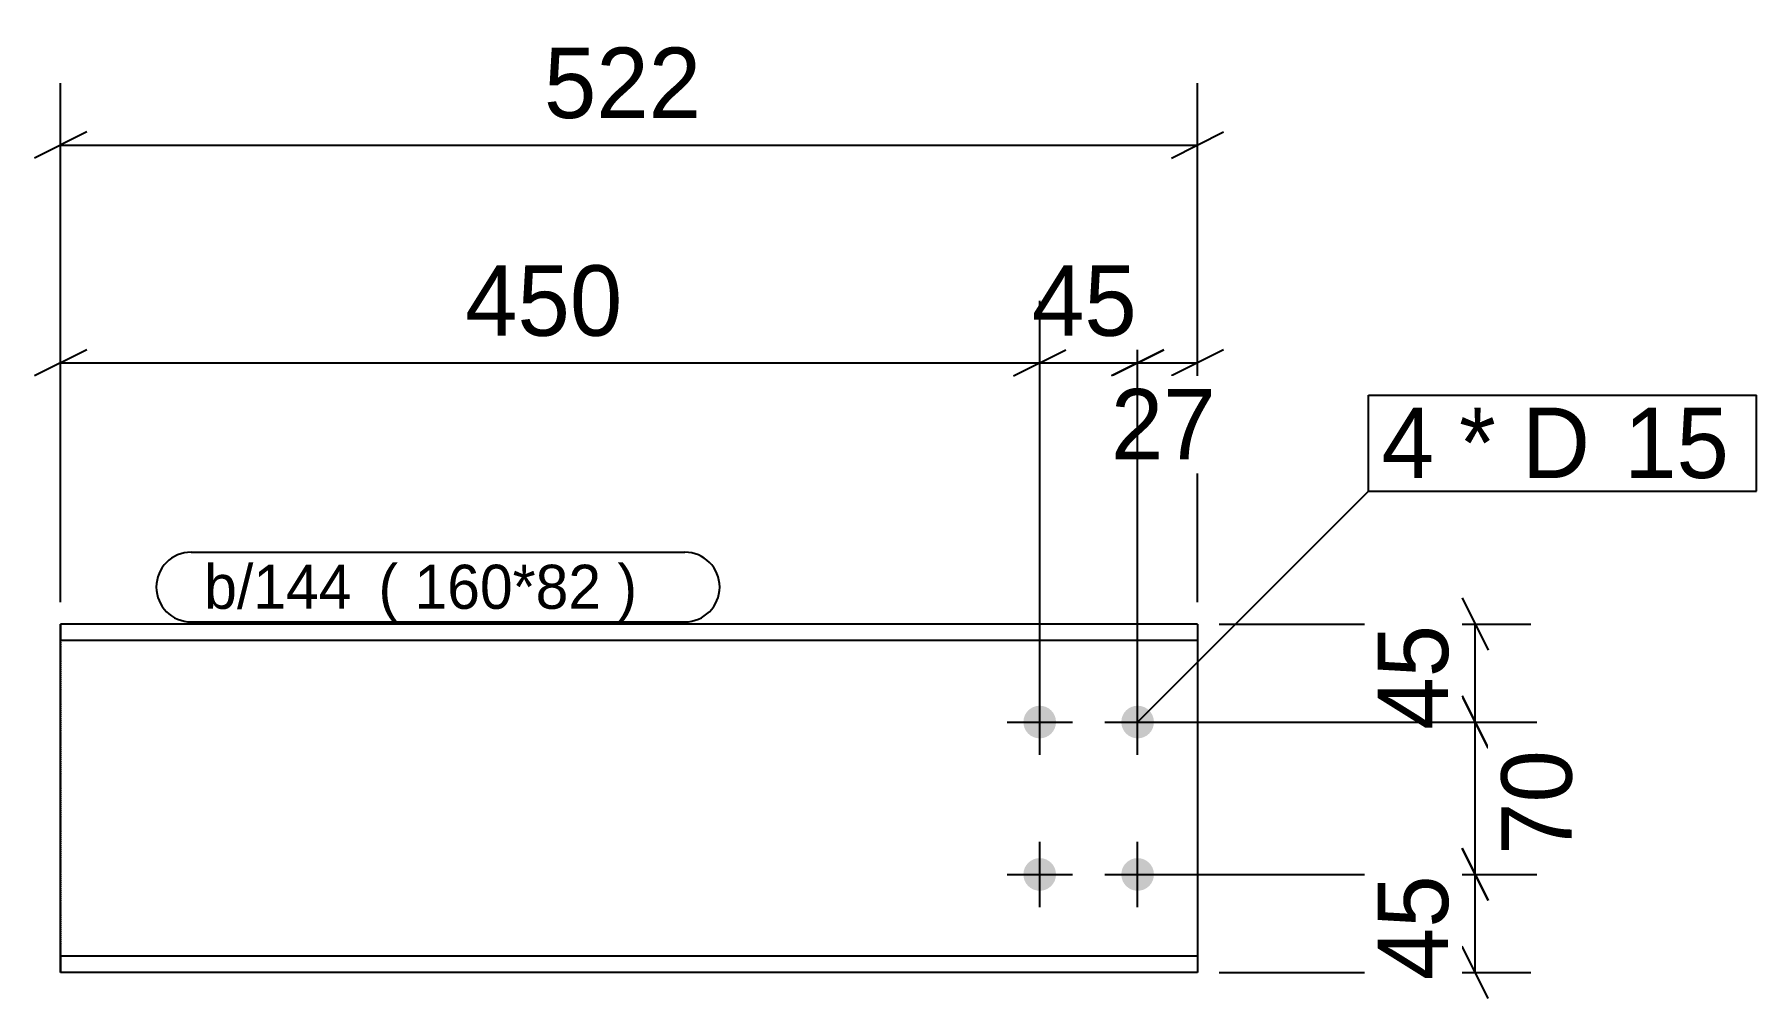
# Model space of a CAD drawing. Header units: millimetres. Extents: x 32 to 823, y 32 to 475.
import ezdxf

# ---------------------------------------------------------------- set-up
doc = ezdxf.new("R2010")
doc.units = ezdxf.units.MM
doc.linetypes.add('DXK_LINE_DOT4', pattern=[0.9408, 0.4704, -0.4704])
doc.styles.add('Comic Sans MS', font='COMIC.TTF', dxfattribs={"height": 0.2})

msp = doc.modelspace()

# ---------------------------------------------------------------- hatches: boundary and pattern name
at = {"linetype": 'Continuous'}
for points in [[(486.43, 159, -1), (501.43, 159, -1)], [(531.43, 159, -1), (546.43, 159, -1)], [(486.43, 89, -1), (501.43, 89, -1)], [(531.43, 89, -1), (546.43, 89, -1)]]:
    msp.add_hatch(color=3, dxfattribs=at).paths.add_polyline_path(points)

# ---------------------------------------------------------------- linework, layer by layer
at = {"color": 8, "linetype": 'Continuous'}
for p, q in [((44, 214), (44, 452.4)), ((566.43, 214), (566.43, 452.4)), ((56, 430), (32, 418)), ((554.43, 418), (578.43, 430)), ((44, 424), (566.43, 424)), ((44, 214), (44, 352.4)), ((493.93, 169), (493.93, 352.4)), ((538.93, 169), (538.93, 349.6)), ((566.43, 214), (566.43, 349.6)), ((56, 330), (32, 318)), ((481.93, 318), (505.93, 330)), ((526.93, 318), (550.93, 330)), ((578.43, 330), (554.43, 318)), ((44, 324), (493.93, 324)), ((493.93, 324), (538.93, 324)), ((538.93, 324), (566.43, 324)), ((688, 216), (700, 192)), ((576.43, 204), (719.6, 204)), ((694, 159), (694, 204)), ((700, 147), (688, 171)), ((548.93, 159), (719.6, 159)), ((694, 89), (694, 159)), ((700, 77), (688, 101)), ((548.93, 89), (722.4, 89)), ((694, 44), (694, 89)), ((700, 32), (688, 56)), ((576.43, 44), (719.6, 44))]:
    msp.add_line(p, q, dxfattribs=at)
at = {"color": 7, "linetype": 'Continuous'}
for p, q in [((645, 309.07), (823.33, 309.07)), ((645, 265.07), (645, 309.07)), ((823.33, 265.07), (823.33, 309.07)), ((645, 265.07), (823.33, 265.07)), ((104, 237), (330.87, 237)), ((44.04, 204), (44, 204)), ((44, 204), (44, 196.6)), ((566.43, 204), (44, 204)), ((44.04, 196.6), (44.04, 204)), ((104, 205), (330.87, 205)), ((566.43, 204), (566.43, 44)), ((44, 196.6), (44.02, 196.6)), ((44.02, 51.4), (44.02, 196.6)), ((44.04, 196.6), (566.43, 196.6)), ((44.02, 51.4), (44, 51.4)), ((44, 51.4), (44, 44)), ((44.04, 44), (44.04, 51.4)), ((566.43, 51.4), (44.04, 51.4)), ((44, 44), (44.04, 44)), ((44, 44), (44.04, 44)), ((566.43, 44), (44.04, 44))]:
    msp.add_line(p, q, dxfattribs=at)
at = {"color": 7, "linetype": 'DXK_LINE_DOT4'}
for p, q in [((44, 196.6), (44.04, 196.6)), ((44.02, 196.6), (44.04, 196.6)), ((44.02, 196.6), (44.02, 51.4)), ((44.04, 196.6), (44.02, 196.6)), ((44.04, 196.6), (44.02, 196.6)), ((44.04, 51.4), (44, 51.4)), ((44.04, 51.4), (44.02, 51.4)), ((44.04, 51.4), (44.02, 51.4)), ((44.02, 51.4), (44.04, 51.4))]:
    msp.add_line(p, q, dxfattribs=at)
at = {"color": 3, "linetype": 'Continuous'}
for p, q in [((493.93, 144), (493.93, 174)), ((538.93, 144), (538.93, 174)), ((478.93, 159), (508.93, 159)), ((523.93, 159), (553.93, 159)), ((493.93, 74), (493.93, 104)), ((538.93, 74), (538.93, 104)), ((478.93, 89), (508.93, 89)), ((523.93, 89), (553.93, 89))]:
    msp.add_line(p, q, dxfattribs=at)
at = {"color": 7, "linetype": 'Continuous'}
for centre, start, end in [((104, 221), 90, 270), ((330.87, 221), 270, 90)]:
    msp.add_arc(centre, 16, start, end, dxfattribs=at)

# ---------------------------------------------------------------- wipeouts: each hides what was drawn before it
at = {"color": 0}
for points in [[(350.71, 430), (350.71, 474.8), (259.72, 474.8), (259.72, 430)], [(314.46, 330), (314.46, 374.8), (223.47, 374.8), (223.47, 330)], [(677.06, 271.07), (677.06, 303.07), (651, 303.07), (651, 271.07)], [(752.85, 271.07), (752.85, 303.07), (686.66, 303.07), (686.66, 271.07)], [(807.73, 271.07), (807.73, 303.07), (762.45, 303.07), (762.45, 271.07)], [(184.08, 211), (184.08, 231), (110, 231), (110, 211)], [(324.87, 211), (324.87, 231), (190.08, 231), (190.08, 211)]]:
    msp.add_wipeout(points, dxfattribs=at)

# ---------------------------------------------------------------- next in the draw order: texts
at = {"color": 3, "style": 'Comic Sans MS'}
for s, p in [('522', (266.12, 436.4)), ('450', (229.87, 336.4))]:
    msp.add_text(s, height=32.375, dxfattribs=at).set_placement(p)

# ---------------------------------------------------------------- next in the draw order: wipeouts: each hides what was drawn before it
at = {"color": 0}
for points in [[(585.15, 273.2), (585.15, 318), (520.22, 318), (520.22, 273.2)], [(677.06, 271.07), (677.06, 303.07), (651, 303.07), (651, 271.07)], [(752.85, 271.07), (752.85, 303.07), (686.66, 303.07), (686.66, 271.07)], [(807.73, 271.07), (807.73, 303.07), (762.45, 303.07), (762.45, 271.07)], [(184.08, 211), (184.08, 231), (110, 231), (110, 211)], [(324.87, 211), (324.87, 231), (190.08, 231), (190.08, 211)], [(688, 213.96), (643.2, 213.96), (643.2, 149.04), (688, 149.04)]]:
    msp.add_wipeout(points, dxfattribs=at)

# ---------------------------------------------------------------- next in the draw order: linework, layer by layer
at = {"color": 8, "linetype": 'Continuous'}
for p, q in [((538.93, 169), (538.93, 352.4)), ((550.93, 330), (526.93, 318)), ((688, 171), (700, 147)), ((548.93, 159), (722.4, 159))]:
    msp.add_line(p, q, dxfattribs=at)
at = {"color": 7, "linetype": 'Continuous'}
msp.add_line((538.93, 159), (645, 265.07), dxfattribs=at)

# ---------------------------------------------------------------- next in the draw order: texts
at = {"color": 3, "style": 'Comic Sans MS'}
for s, height, p in [('27', 32.375, (526.62, 279.6)), ('4', 32.38, (651, 271.07)), ('* D', 32.375, (686.66, 271.07)), ('15', 32.375, (762.45, 271.07)), ('b/144', 20.234, (110, 211)), ('(\xa0160*82\xa0) ', 20.2344, (190.08, 211))]:
    msp.add_text(s, height=height, dxfattribs=at).set_placement(p)
msp.add_text('45', height=32.375, rotation=90.00021, dxfattribs=at).set_placement((681.6, 155.44))

# ---------------------------------------------------------------- next in the draw order: wipeouts: each hides what was drawn before it
at = {"color": 0}
for points in [[(548.9, 330), (548.9, 374.8), (483.97, 374.8), (483.97, 330)], [(744.8, 156.46), (700, 156.46), (700, 91.54), (744.8, 91.54)]]:
    msp.add_wipeout(points, dxfattribs=at)

# ---------------------------------------------------------------- next in the draw order: linework, layer by layer
at = {"color": 8, "linetype": 'Continuous'}
for p, q in [((493.93, 169), (493.93, 352.4)), ((481.93, 318), (505.93, 330)), ((688, 101), (700, 77)), ((548.93, 89), (719.6, 89))]:
    msp.add_line(p, q, dxfattribs=at)

# ---------------------------------------------------------------- next in the draw order: texts
at = {"color": 3, "style": 'Comic Sans MS'}
msp.add_text('45', height=32.375, dxfattribs=at).set_placement((490.37, 336.4))
msp.add_text('70', height=32.375, rotation=90.00021, dxfattribs=at).set_placement((738.4, 97.94))

# ---------------------------------------------------------------- next in the draw order: wipeouts: each hides what was drawn before it
at = {"color": 0}
msp.add_wipeout([(688, 98.96), (643.2, 98.96), (643.2, 34.04), (688, 34.04)], dxfattribs=at)

# ---------------------------------------------------------------- next in the draw order: texts
at = {"color": 3, "style": 'Comic Sans MS'}
msp.add_text('45', height=32.375, rotation=90.00021, dxfattribs=at).set_placement((681.6, 40.44))

doc.saveas('drawing.dxf')
